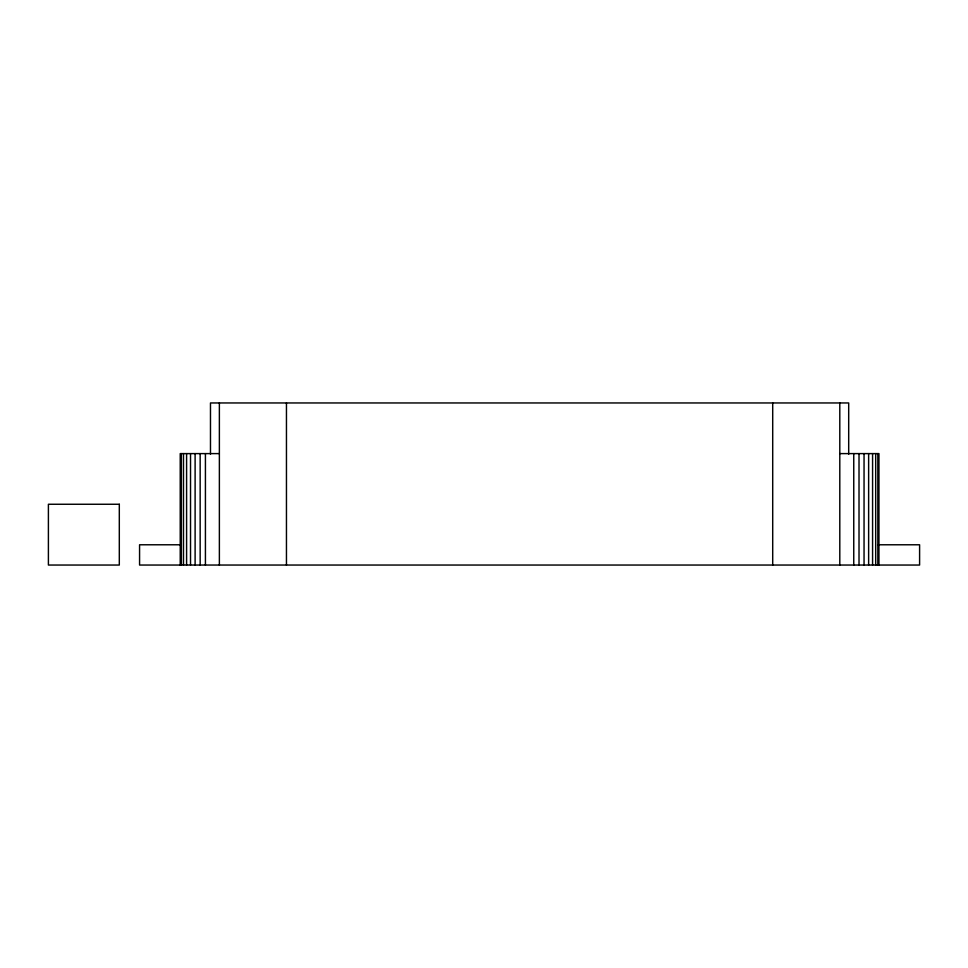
<?xml version="1.0" encoding="UTF-8"?>
<svg xmlns="http://www.w3.org/2000/svg" width="968" height="968" viewBox="0 0 968 968"><rect width="100%" height="100%" fill="white"/><g stroke="black" fill="none" stroke-linecap="round" stroke-linejoin="round"><path stroke-width="1.45" d="M219.373 453.605L180.229 453.605L180.229 565.046M839.8 453.605L878.944 453.605L878.944 565.046M180.314 544.778L139.573 544.778L139.573 565.046L919.6 565.046L919.6 544.778L877.976 544.778M877.843 453.605L877.843 565.046M875.689 453.605L875.689 565.046M872.579 453.605L872.579 565.046M868.635 453.605L868.635 565.046M864.049 453.605L864.049 565.046M859.015 453.605L859.015 565.046M853.752 453.605L853.752 565.046M848.694 454.258L848.694 402.954L210.479 402.954L210.479 454.258M839.8 402.954L839.8 565.046M772.706 402.954L772.706 565.046M286.455 402.954L286.455 565.046M219.373 402.954L219.373 565.046M205.422 453.605L205.422 565.046M200.158 453.605L200.158 565.046M195.112 453.605L195.112 565.046M190.527 453.605L190.527 565.046M186.594 453.605L186.594 565.046M183.484 453.605L183.484 565.046M181.331 453.605L181.331 565.046M119.306 504.255L48.4 504.255L48.4 565.046L119.306 565.046L119.306 504.255"/></g></svg>
